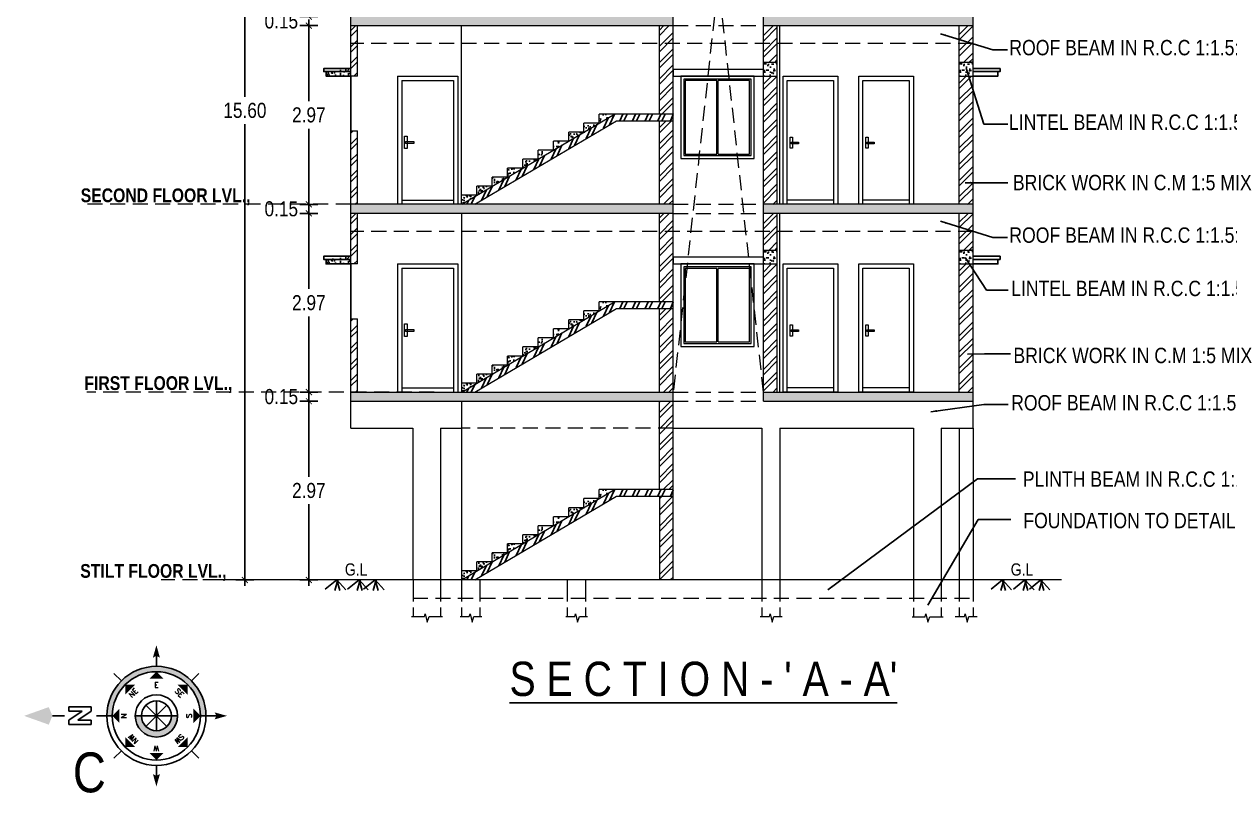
# Model space of a CAD drawing. Header units: metres. Extents: x 826 to 1433, y -826 to -586.
# Drawn here: x 1262.76 to 1282.79, y -789.39 to -776.62 of the extents above; entities that cross this region are included whole.
import ezdxf
from ezdxf.enums import TextEntityAlignment as Align

# ---------------------------------------------------------------- set-up
doc = ezdxf.new("R2010")
doc.units = ezdxf.units.M
doc.linetypes.add('ACAD_ISO02W100', pattern=[15, 12, -3])
doc.linetypes.add('HIDDEN', pattern=[0.375, 0.25, -0.125])
doc.layers.add('_0', color=7, linetype='Continuous', lineweight=5)
doc.layers.add('text', color=7, linetype='Continuous', lineweight=25)
doc.layers.add('car', color=5, linetype='Continuous')
doc.styles.add('ATT', font='swissck.ttf', dxfattribs={"height": 12})
doc.styles.add('cmda', font='swisscb.ttf', dxfattribs={"height": 8})
doc.styles.add('RomanS', font='romans.shx')
doc.styles.add('STYLE1', font='swissck.ttf', dxfattribs={"height": 0.3})
doc.styles.add('STYLE2', font='swissck.ttf', dxfattribs={"height": 10})
doc.styles.add('style5', font='swissck.ttf', dxfattribs={"height": 0.25})
doc.dimstyles.new('site plan', dxfattribs={"dimscale": 0, "dimtxt": 0.25, "dimasz": 0.1, "dimexe": 0.15, "dimexo": 0.5, "dimgap": 0.1, "dimtad": 0, "dimtih": 1, "dimtoh": 1, "dimzin": 0, "dimdsep": 46, "dimtxsty": 'style5', "dimblk": 'ARCHTICK', "dimcen": 0.09375, "dimdle": 0.1, "dimadec": 0, "dimazin": 0, "dimtfac": 1, "dimtofl": 0, "dimtmove": 2, "dimatfit": 3, "dimfxl": 0, "dimtolj": 1, "dimtzin": 0, "dimarcsym": 0})
doc.dimstyles.new('STY', dxfattribs={"dimscale": 0, "dimtxt": 0.3, "dimasz": 0.1, "dimexe": 0.15, "dimexo": 0.6, "dimgap": 0.1, "dimtad": 0, "dimzin": 0, "dimdsep": 46, "dimtxsty": 'STYLE1', "dimblk": 'ARCHTICK', "dimcen": 0.09375, "dimdle": 0.1, "dimadec": 0, "dimazin": 0, "dimtfac": 1, "dimtofl": 0, "dimtmove": 2, "dimatfit": 3, "dimfxl": 0, "dimtolj": 1, "dimtzin": 0, "dimarcsym": 0})
pattern_1 = [(45, (0, -6.24476), (-0.134703842, 0.134703842), []), (45, (0.0898, -6.24476), (-0.134703842, 0.134703842), [])]
pattern_2 = [(45, (0, -9.36476), (-0.134703842, 0.134703842), []), (45, (0.0898, -9.36476), (-0.134703842, 0.134703842), [])]

# ---------------------------------------------------------------- blocks, each defined once
blk = doc.blocks.new('_ArchTick')
at = {"color": 0, "lineweight": 0, "const_width": 0.15}
blk.add_lwpolyline([(-0.5, -0.5), (0.5, 0.5)], dxfattribs=at)
blk = doc.blocks.new('*D232')
at = {"layer": '_0', "color": 0, "lineweight": -2, "ltscale": 3}
for p, q in [((1267.489, -782.787), (1267.489, -784.143)), ((1267.489, -785.957), (1267.489, -784.6)), ((1267.639, -785.857), (1267.339, -785.857))]:
    blk.add_line(p, q, dxfattribs=at)
at = {"layer": '_0', "color": 0, "linetype": 'Continuous', "lineweight": -2, "ltscale": 3}
blk.add_line((1267.639, -782.887), (1267.339, -782.887), dxfattribs=at)
at = {"layer": 'DEFPOINTS', "color": 0, "ltscale": 3}
for p in [(1267.489, -782.887), (1268.82, -782.887), (1268.82, -785.857)]:
    blk.add_point(p, dxfattribs=at)
at = {"layer": '_0', "color": 0, "lineweight": -2, "ltscale": 3, "xscale": 0.1, "yscale": 0.1, "zscale": 0.1}
for p, rotation in [((1267.489, -782.887), 90), ((1267.489, -785.857), 270)]:
    blk.add_blockref('_ArchTick', p, dxfattribs=dict(at, rotation=rotation))
at = {"layer": '_0', "color": 0, "ltscale": 3, "insert": (1267.489, -784.372), "char_height": 0.25, "attachment_point": 5, "style": 'style5'}
blk.add_mtext('\\A1;2.97', dxfattribs=at)
blk = doc.blocks.new('*D233')
at = {"layer": '_0', "color": 0, "lineweight": -2, "ltscale": 3}
for p, q in [((1267.489, -782.737), (1267.489, -782.637)), ((1267.639, -782.887), (1267.339, -782.887)), ((1267.489, -782.887), (1267.489, -782.987))]:
    blk.add_line(p, q, dxfattribs=at)
at = {"layer": '_0', "color": 0, "linetype": 'Continuous', "lineweight": -2, "ltscale": 3}
blk.add_line((1267.639, -782.737), (1267.339, -782.737), dxfattribs=at)
at = {"layer": 'DEFPOINTS', "color": 0, "ltscale": 3}
for p in [(1267.489, -782.737), (1268.82, -782.737), (1268.82, -782.887)]:
    blk.add_point(p, dxfattribs=at)
at = {"layer": '_0', "color": 0, "lineweight": -2, "ltscale": 3, "xscale": 0.1, "yscale": 0.1, "zscale": 0.1}
for p, rotation in [((1267.489, -782.737), 270), ((1267.489, -782.887), 90)]:
    blk.add_blockref('_ArchTick', p, dxfattribs=dict(at, rotation=rotation))
at = {"layer": '_0', "color": 0, "ltscale": 3, "insert": (1267.031, -782.812), "char_height": 0.25, "attachment_point": 5, "style": 'style5'}
blk.add_mtext('\\A1;0.15', dxfattribs=at)
blk = doc.blocks.new('*D234')
at = {"layer": '_0', "color": 0, "linetype": 'Continuous', "lineweight": -2, "ltscale": 3}
blk.add_line((1267.639, -779.767), (1267.339, -779.767), dxfattribs=at)
at = {"layer": '_0', "color": 0, "lineweight": -2, "ltscale": 3}
for p, q in [((1267.489, -779.667), (1267.489, -781.023)), ((1267.489, -782.837), (1267.489, -781.48)), ((1267.639, -782.737), (1267.339, -782.737))]:
    blk.add_line(p, q, dxfattribs=at)
at = {"layer": 'DEFPOINTS', "color": 0, "ltscale": 3}
for p in [(1267.489, -779.767), (1268.82, -779.767), (1268.82, -782.737)]:
    blk.add_point(p, dxfattribs=at)
at = {"layer": '_0', "color": 0, "lineweight": -2, "ltscale": 3, "xscale": 0.1, "yscale": 0.1, "zscale": 0.1}
for p, rotation in [((1267.489, -779.767), 90), ((1267.489, -782.737), 270)]:
    blk.add_blockref('_ArchTick', p, dxfattribs=dict(at, rotation=rotation))
at = {"layer": '_0', "color": 0, "ltscale": 3, "insert": (1267.489, -781.252), "char_height": 0.25, "attachment_point": 5, "style": 'style5'}
blk.add_mtext('\\A1;2.97', dxfattribs=at)
blk = doc.blocks.new('*D235')
at = {"layer": '_0', "color": 0, "linetype": 'Continuous', "lineweight": -2, "ltscale": 3}
blk.add_line((1267.639, -779.617), (1267.339, -779.617), dxfattribs=at)
at = {"layer": '_0', "color": 0, "lineweight": -2, "ltscale": 3}
for p, q in [((1267.489, -779.617), (1267.489, -779.517)), ((1267.639, -779.767), (1267.339, -779.767)), ((1267.489, -779.767), (1267.489, -779.867))]:
    blk.add_line(p, q, dxfattribs=at)
at = {"layer": 'DEFPOINTS', "color": 0, "ltscale": 3}
for p in [(1267.489, -779.617), (1268.82, -779.617), (1268.82, -779.767)]:
    blk.add_point(p, dxfattribs=at)
at = {"layer": '_0', "color": 0, "lineweight": -2, "ltscale": 3, "xscale": 0.1, "yscale": 0.1, "zscale": 0.1}
for p, rotation in [((1267.489, -779.617), 270), ((1267.489, -779.767), 90)]:
    blk.add_blockref('_ArchTick', p, dxfattribs=dict(at, rotation=rotation))
at = {"layer": '_0', "color": 0, "ltscale": 3, "insert": (1267.031, -779.692), "char_height": 0.25, "attachment_point": 5, "style": 'style5'}
blk.add_mtext('\\A1;0.15', dxfattribs=at)
blk = doc.blocks.new('*D236')
at = {"layer": '_0', "color": 0, "linetype": 'Continuous', "lineweight": -2, "ltscale": 3}
blk.add_line((1267.639, -776.647), (1267.339, -776.647), dxfattribs=at)
at = {"layer": '_0', "color": 0, "lineweight": -2, "ltscale": 3}
for p, q in [((1267.489, -776.547), (1267.489, -777.903)), ((1267.489, -779.717), (1267.489, -778.36)), ((1267.639, -779.617), (1267.339, -779.617))]:
    blk.add_line(p, q, dxfattribs=at)
at = {"layer": 'DEFPOINTS', "color": 0, "ltscale": 3}
for p in [(1267.489, -776.647), (1268.82, -776.647), (1268.82, -779.617)]:
    blk.add_point(p, dxfattribs=at)
at = {"layer": '_0', "color": 0, "lineweight": -2, "ltscale": 3, "xscale": 0.1, "yscale": 0.1, "zscale": 0.1}
for p, rotation in [((1267.489, -776.647), 90), ((1267.489, -779.617), 270)]:
    blk.add_blockref('_ArchTick', p, dxfattribs=dict(at, rotation=rotation))
at = {"layer": '_0', "color": 0, "ltscale": 3, "insert": (1267.489, -778.132), "char_height": 0.25, "attachment_point": 5, "style": 'style5'}
blk.add_mtext('\\A1;2.97', dxfattribs=at)
blk = doc.blocks.new('*D237')
at = {"layer": '_0', "color": 0, "lineweight": -2, "ltscale": 3}
for p, q in [((1267.489, -776.497), (1267.489, -776.397)), ((1267.639, -776.647), (1267.339, -776.647)), ((1267.489, -776.647), (1267.489, -776.747))]:
    blk.add_line(p, q, dxfattribs=at)
at = {"layer": '_0', "color": 0, "linetype": 'Continuous', "lineweight": -2, "ltscale": 3}
blk.add_line((1267.639, -776.497), (1267.339, -776.497), dxfattribs=at)
at = {"layer": 'DEFPOINTS', "color": 0, "ltscale": 3}
for p in [(1267.489, -776.497), (1268.82, -776.497), (1268.82, -776.647)]:
    blk.add_point(p, dxfattribs=at)
at = {"layer": '_0', "color": 0, "lineweight": -2, "ltscale": 3, "xscale": 0.1, "yscale": 0.1, "zscale": 0.1}
for p, rotation in [((1267.489, -776.497), 270), ((1267.489, -776.647), 90)]:
    blk.add_blockref('_ArchTick', p, dxfattribs=dict(at, rotation=rotation))
at = {"layer": '_0', "color": 0, "ltscale": 3, "insert": (1267.031, -776.572), "char_height": 0.25, "attachment_point": 5, "style": 'style5'}
blk.add_mtext('\\A1;0.15', dxfattribs=at)
blk = doc.blocks.new('*D244')
at = {"layer": '_0', "color": 0, "lineweight": -2, "ltscale": 3}
for p, q in [((1266.426, -770.157), (1266.426, -777.828)), ((1266.426, -785.957), (1266.426, -778.285)), ((1266.576, -785.857), (1266.276, -785.857))]:
    blk.add_line(p, q, dxfattribs=at)
at = {"layer": '_0', "color": 0, "linetype": 'Continuous', "lineweight": -2, "ltscale": 3}
blk.add_line((1266.576, -770.257), (1266.276, -770.257), dxfattribs=at)
at = {"layer": 'DEFPOINTS', "color": 0, "ltscale": 3}
for p in [(1266.426, -770.257), (1268.82, -770.257), (1268.82, -785.857)]:
    blk.add_point(p, dxfattribs=at)
at = {"layer": '_0', "color": 0, "lineweight": -2, "ltscale": 3, "xscale": 0.1, "yscale": 0.1, "zscale": 0.1}
for p, rotation in [((1266.426, -770.257), 90), ((1266.426, -785.857), 270)]:
    blk.add_blockref('_ArchTick', p, dxfattribs=dict(at, rotation=rotation))
at = {"layer": '_0', "color": 0, "ltscale": 3, "insert": (1266.426, -778.057), "char_height": 0.25, "attachment_point": 5, "style": 'style5'}
blk.add_mtext('\\A1;15.60', dxfattribs=at)
blk = doc.blocks.new('Anno_North_J_Metric')
at = {"linetype": 'ByBlock', "lineweight": -2}
h = blk.add_hatch(color=0, dxfattribs=at)
h.paths.add_polyline_path([(-4.17, 0), (-4.68, 0, 1), (4.68, 0), (4.17, 0, -1)])
h.paths.add_polyline_path([(1.41, 0), (2, 0, 1), (-2, 0), (-1.41, 0, -1)])
at = {"color": 0, "linetype": 'ByBlock', "lineweight": -2}
for p, q in [((0, 4.68), (0, 5.67)), ((-3.31, 3.31), (-4.01, 4.01)), ((3.31, 3.31), (4.01, 4.01)), ((0, 1.41), (0, -1.41)), ((0, -1.41), (0, 1.41)), ((-4.68, 0), (-5.67, 0)), ((-4.68, 0), (-4.17, 0)), ((-1.41, 0), (-2, 0)), ((-1.41, 0), (1.41, 0)), ((1.41, 0), (-1.41, 0)), ((-1, 1), (1, -1)), ((-1, -1), (1, 1)), ((1, -1), (-1, 1)), ((1, 1), (-1, -1)), ((1.41, 0), (2, 0)), ((4.68, 0), (4.17, 0)), ((4.68, 0), (5.67, 0)), ((6.17, 0.4), (6.17, 0.82)), ((6.17, 0.82), (8.27, 0.82)), ((7.43, 0.4), (6.17, 0.4)), ((6.17, -0.44), (7.43, 0.4)), ((8.27, 0.4), (7.01, -0.44)), ((8.27, 0.82), (8.27, 0.4)), ((8.67, 0), (9.83, 0)), ((6.17, -0.86), (6.17, -0.44)), ((8.27, -0.86), (6.17, -0.86)), ((7.01, -0.44), (8.27, -0.44)), ((8.27, -0.44), (8.27, -0.86)), ((-3.31, -3.31), (-4.01, -4.01)), ((3.31, -3.31), (4.01, -4.01)), ((0, -4.68), (0, -5.67))]:
    blk.add_line(p, q, dxfattribs=at)
for radius in [4.68, 4.17, 2, 1.41]:
    blk.add_circle((0, 0), radius, dxfattribs=at)
for points in [[(-0.33, 5.5), (0, 5.67), (0, 6.67)], [(0, 6.67), (0.33, 5.5), (0, 5.67)], [(0, 4.17), (0.67, 3.5), (-0.67, 3.5)], [(-2.95, 2.95), (-2, 2.95), (-2.95, 2)], [(2.95, 2.95), (2.95, 2), (2, 2.95)], [(-6.67, 0), (-5.5, 0.33), (-5.67, 0)], [(-5.5, -0.33), (-5.67, 0), (-6.67, 0)], [(-4.17, 0), (-3.5, 0.67), (-3.5, -0.67)], [(4.17, 0), (3.5, -0.67), (3.5, 0.67)], [(12.5, 0), (10.17, 0.83), (9.83, 0)], [(9.83, 0), (10.17, -0.83), (12.5, 0)], [(-2.95, -2.95), (-2.95, -2), (-2, -2.95)], [(2.95, -2.95), (2, -2.95), (2.95, -2)], [(0, -4.17), (-0.67, -3.5), (0.67, -3.5)], [(0, -6.67), (-0.33, -5.5), (0, -5.67)], [(0.33, -5.5), (0, -5.67), (0, -6.67)]]:
    blk.add_solid(points, dxfattribs=at)
at = {"color": 0, "linetype": 'ByBlock', "lineweight": -2, "style": 'RomanS'}
for s, rotation, p in [('SW', 45, (-2, 2)), ('NW', 315, (2, 2)), ('S', 270, (-3.33, 0)), ('N', 270, (2.83, 0)), ('SE', 135, (-2, -2)), ('NE', 225, (2, -2)), ('E', 180, (0, -2.67))]:
    blk.add_text(s, height=0.5, rotation=rotation, dxfattribs=at).set_placement(p, align=Align.CENTER)
blk.add_text('W', height=0.5, dxfattribs=at).set_placement((0, 2.83), align=Align.CENTER)

msp = doc.modelspace()

# ---------------------------------------------------------------- hatches: boundary and pattern name
h = msp.add_hatch()
h.set_pattern_fill('AR-CONC', scale=0.001)
h.set_pattern_definition([(50, (5e-13, 3.12), (0.182184669, -0.015939086), [0.01905, -0.20955]), (355, (5e-13, 3.12), (-0.035243421, 0.191056845), [0.01524, -0.167640584]), (100.451445, (0.01518, 3.11867), (0.146941247, 0.175117752), [0.016190009, -0.178090245]), (46.1842, (5e-13, 3.1708), (0.27107904, -0.042042328), [0.028575, -0.314325]), (96.635558, (0.0226, 3.1673), (0.237404134, 0.247426125), [0.024285023, -0.26713561]), (351.184151, (5e-13, 3.1708), (0.237404134, 0.247426125), [0.022859967, -0.25145973]), (21, (0.0254, 3.1581), (0.151614391, -0.102265198), [0.01905, -0.20955]), (326, (0.0254, 3.1581), (0.061802028, 0.184187966), [0.01524, -0.16764]), (71.451445, (0.03803, 3.14958), (0.21341642, 0.081922769), [0.016190009, -0.178089938]), (37.5, (5e-13, 3.12), (0.0030886033, 0.084555039), [0, -0.165608, 0, -0.17018, 0, -0.168275]), (7.5, (5e-13, 3.12), (0.0668196625, 0.100180575), [0, -0.097028, 0, -0.161798, 0, -0.064135]), (327.5, (-0.05664, 3.12), (0.1355905952, -0.005728744), [0, -0.0635, 0, -0.19812, 0, -0.26289]), (317.5, (-0.08204, 3.12), (0.148129181, 0.025426491), [0, -0.08255, 0, -0.131572, 0, -0.18669])])
h.paths.add_polyline_path([(1273.54393, -776.49656), (1268.18692, -776.49656), (1268.18692, -776.64656), (1273.54393, -776.64656)])
h.paths.add_polyline_path([(1278.52692, -776.49656), (1275.04393, -776.49656), (1275.04393, -776.64656), (1278.52692, -776.64656)])
h = msp.add_hatch()
h.set_pattern_fill('ANSI32', scale=0.02)
h.set_pattern_definition([(45, (5e-13, 3.12), (-0.134703842, 0.134703842), []), (45, (0.0898, 3.12), (-0.134703842, 0.134703842), [])])
h.paths.add_polyline_path([(1268.29692, -778.39656), (1268.18692, -778.39656), (1268.18692, -779.61656), (1268.29692, -779.61656)])
h.paths.add_polyline_path([(1268.29692, -776.94656), (1268.18692, -776.94656), (1268.18692, -777.48656), (1268.29692, -777.48656)])
h.paths.add_polyline_path([(1268.29692, -776.64656), (1268.18692, -776.64656), (1268.18692, -776.94656), (1268.29692, -776.94656)])
h = msp.add_hatch()
h.set_pattern_fill('ANSI32', scale=0.02)
h.set_pattern_definition([(45, (0, 3.12), (-0.134703842, 0.134703842), []), (45, (0.0898, 3.12), (-0.134703842, 0.134703842), [])])
h.paths.add_polyline_path([(1273.54393, -778.22656), (1273.31393, -778.22656), (1273.31393, -779.61656), (1273.54393, -779.61656)])
h.paths.add_polyline_path([(1273.54393, -776.94656), (1273.31393, -776.94656), (1273.31393, -778.11656), (1273.54393, -778.11656)])
h.paths.add_polyline_path([(1273.54393, -776.64656), (1273.31393, -776.64656), (1273.31393, -776.94656), (1273.54393, -776.94656)])
h = msp.add_hatch()
h.set_pattern_fill('ANSI32', scale=0.02)
h.set_pattern_definition(pattern_1)
h.paths.add_polyline_path([(1275.27393, -776.64656), (1275.04393, -776.64656), (1275.04393, -776.94656), (1275.27393, -776.94656)])
h.paths.add_polyline_path([(1275.27393, -776.94656), (1275.04393, -776.94656), (1275.04393, -777.26134), (1275.27393, -777.26134)])
h.paths.add_polyline_path([(1275.27393, -777.49134), (1275.04393, -777.49134), (1275.04393, -779.62134), (1275.27393, -779.62134)])
h = msp.add_hatch()
h.set_pattern_fill('ANSI32', scale=0.02)
h.set_pattern_definition(pattern_1)
h.paths.add_polyline_path([(1278.52692, -776.64656), (1278.29692, -776.64656), (1278.29692, -776.94656), (1278.52692, -776.94656)])
h.paths.add_polyline_path([(1278.52692, -776.94656), (1278.29692, -776.94656), (1278.29692, -777.26134), (1278.52692, -777.26134)])
h.paths.add_polyline_path([(1278.52692, -777.49134), (1278.29692, -777.49134), (1278.29692, -779.62134), (1278.52692, -779.62134)])
h = msp.add_hatch()
h.set_pattern_fill('AR-CONC', scale=0.001)
h.paths.add_polyline_path([(1268.18692, -777.41036), (1267.77407, -777.41036), (1267.77407, -777.48656), (1268.18692, -777.48656)])
h.paths.add_polyline_path([(1268.18692, -777.36001), (1267.73695, -777.36001), (1267.73695, -777.41036), (1268.18692, -777.41036)])
h = msp.add_hatch()
h.set_pattern_fill('AR-CONC', scale=0.001)
h.set_pattern_definition([(50, (0, 3.12), (0.182184669, -0.015939086), [0.01905, -0.20955]), (355, (0, 3.12), (-0.035243421, 0.191056845), [0.01524, -0.167640584]), (100.451445, (0.01518, 3.11867), (0.146941247, 0.175117752), [0.016190009, -0.178090245]), (46.1842, (0, 3.1708), (0.27107904, -0.042042328), [0.028575, -0.314325]), (96.635558, (0.0226, 3.1673), (0.237404134, 0.247426125), [0.024285023, -0.26713561]), (351.184151, (0, 3.1708), (0.237404134, 0.247426125), [0.022859967, -0.25145973]), (21, (0.0254, 3.1581), (0.151614391, -0.102265198), [0.01905, -0.20955]), (326, (0.0254, 3.1581), (0.061802028, 0.184187966), [0.01524, -0.16764]), (71.451445, (0.03803, 3.14958), (0.21341642, 0.081922769), [0.016190009, -0.178089938]), (37.5, (0, 3.12), (0.0030886033, 0.084555039), [0, -0.165608, 0, -0.17018, 0, -0.168275]), (7.5, (0, 3.12), (0.0668196625, 0.100180575), [0, -0.097028, 0, -0.161798, 0, -0.064135]), (327.5, (-0.05664, 3.12), (0.1355905952, -0.005728744), [0, -0.0635, 0, -0.19812, 0, -0.26289]), (317.5, (-0.08204, 3.12), (0.148129181, 0.025426491), [0, -0.08255, 0, -0.131572, 0, -0.18669])])
h.paths.add_polyline_path([(1275.27393, -777.25656), (1275.04393, -777.25656), (1275.04393, -777.48656), (1275.27393, -777.48656)])
h = msp.add_hatch()
h.set_pattern_fill('AR-CONC', scale=0.001)
h.set_pattern_definition([(50, (3.25299, 3.12), (0.182184669, -0.015939086), [0.01905, -0.20955]), (355, (3.25299, 3.12), (-0.035243421, 0.191056845), [0.01524, -0.167640584]), (100.451445, (3.26817, 3.11867), (0.146941247, 0.175117752), [0.016190009, -0.178090245]), (46.1842, (3.25299, 3.1708), (0.27107904, -0.042042328), [0.028575, -0.314325]), (96.635558, (3.27558, 3.1673), (0.237404134, 0.247426125), [0.024285023, -0.26713561]), (351.184151, (3.253, 3.1708), (0.237404134, 0.247426125), [0.022859967, -0.25145973]), (21, (3.27839, 3.1581), (0.151614391, -0.102265198), [0.01905, -0.20955]), (326, (3.27839, 3.1581), (0.061802028, 0.184187966), [0.01524, -0.16764]), (71.451445, (3.29102, 3.14958), (0.21341642, 0.081922769), [0.016190009, -0.178089938]), (37.5, (3.25299, 3.12), (0.0030886033, 0.084555039), [0, -0.165608, 0, -0.17018, 0, -0.168275]), (7.5, (3.25299, 3.12), (0.0668196625, 0.100180575), [0, -0.097028, 0, -0.161798, 0, -0.064135]), (327.5, (3.196346, 3.12), (0.1355905952, -0.005728744), [0, -0.0635, 0, -0.19812, 0, -0.26289]), (317.5, (3.17095, 3.12), (0.148129181, 0.025426491), [0, -0.08255, 0, -0.131572, 0, -0.18669])])
h.paths.add_polyline_path([(1278.52692, -777.25656), (1278.29692, -777.25656), (1278.29692, -777.48656), (1278.52692, -777.48656)])
h = msp.add_hatch()
h.set_pattern_fill('ANSI32', scale=0.02, angle=20)
h.set_pattern_definition([(65, (0, 6.24007), (-0.172651633, 0.08050878), []), (65, (0.08439, 6.27078), (-0.172651633, 0.08050878), [])])
h.paths.add_polyline_path([(1272.59928, -778.22656), (1273.54393, -778.22656), (1273.54393, -778.11656), (1272.56922, -778.11656), (1270.02922, -779.61656), (1270.24554, -779.61656)])
h = msp.add_hatch()
h.set_pattern_fill('AR-CONC', scale=0.001)
h.set_pattern_definition([(50, (0, 6.24007), (0.182184669, -0.015939086), [0.01905, -0.20955]), (355, (0, 6.24007), (-0.035243421, 0.191056845), [0.01524, -0.167640584]), (100.451445, (0.01518, 6.23874), (0.146941247, 0.175117752), [0.016190009, -0.178090245]), (46.1842, (0, 6.29087), (0.27107904, -0.042042328), [0.028575, -0.314325]), (96.635558, (0.0226, 6.28736), (0.237404134, 0.247426125), [0.024285023, -0.26713561]), (351.184151, (0, 6.29087), (0.237404134, 0.247426125), [0.022859967, -0.25145973]), (21, (0.0254, 6.27817), (0.151614391, -0.102265198), [0.01905, -0.20955]), (326, (0.0254, 6.27817), (0.061802028, 0.184187966), [0.01524, -0.16764]), (71.451445, (0.03803, 6.26965), (0.21341642, 0.081922769), [0.016190009, -0.178089938]), (37.5, (0, 6.24007), (0.0030886033, 0.084555039), [0, -0.165608, 0, -0.17018, 0, -0.168275]), (7.5, (0, 6.24007), (0.0668196625, 0.100180575), [0, -0.097028, 0, -0.161798, 0, -0.064135]), (327.5, (-0.05664, 6.24007), (0.1355905952, -0.005728744), [0, -0.0635, 0, -0.19812, 0, -0.26289]), (317.5, (-0.08204, 6.24007), (0.148129181, 0.025426491), [0, -0.08255, 0, -0.131572, 0, -0.18669])])
h.paths.add_polyline_path([(1270.28322, -779.46656), (1270.02922, -779.46656), (1270.02922, -779.61656)])
h.paths.add_polyline_path([(1270.53722, -779.31656), (1270.28322, -779.31656), (1270.28322, -779.46656)])
h.paths.add_polyline_path([(1270.79122, -779.16656), (1270.53722, -779.16656), (1270.53722, -779.31656)])
h.paths.add_polyline_path([(1271.04522, -779.01656), (1270.79122, -779.01656), (1270.79122, -779.16656)])
h.paths.add_polyline_path([(1271.29922, -778.86656), (1271.04522, -778.86656), (1271.04522, -779.01656)])
h.paths.add_polyline_path([(1271.55322, -778.71656), (1271.29922, -778.71656), (1271.29922, -778.86656)])
h.paths.add_polyline_path([(1271.80722, -778.56656), (1271.55322, -778.56656), (1271.55322, -778.71656)])
h.paths.add_polyline_path([(1272.06122, -778.41656), (1271.80722, -778.41656), (1271.80722, -778.56656)])
h.paths.add_polyline_path([(1272.31522, -778.26656), (1272.06122, -778.26656), (1272.06122, -778.41656)])
h.paths.add_polyline_path([(1272.56922, -778.11656), (1272.31522, -778.11656), (1272.31522, -778.26656)])
h = msp.add_hatch()
h.set_pattern_fill('AR-CONC', scale=0.001)
h.paths.add_polyline_path([(1273.54393, -779.61656), (1268.18692, -779.61656), (1268.18692, -779.76656), (1273.54393, -779.76656)])
h.paths.add_polyline_path([(1278.52692, -779.61656), (1275.04393, -779.61656), (1275.04393, -779.76656), (1278.52692, -779.76656)])
h = msp.add_hatch()
h.set_pattern_fill('ANSI32', scale=0.02)
h.paths.add_polyline_path([(1268.29692, -781.51656), (1268.18692, -781.51656), (1268.18692, -782.73656), (1268.29692, -782.73656)])
h.paths.add_polyline_path([(1268.29692, -780.06656), (1268.18692, -780.06656), (1268.18692, -780.60656), (1268.29692, -780.60656)])
h.paths.add_polyline_path([(1268.29692, -779.76656), (1268.18692, -779.76656), (1268.18692, -780.06656), (1268.29692, -780.06656)])
h = msp.add_hatch()
h.set_pattern_fill('ANSI32', scale=0.02)
h.paths.add_polyline_path([(1273.54393, -781.34656), (1273.31393, -781.34656), (1273.31393, -782.73656), (1273.54393, -782.73656)])
h.paths.add_polyline_path([(1273.54393, -780.06656), (1273.31393, -780.06656), (1273.31393, -781.23656), (1273.54393, -781.23656)])
h.paths.add_polyline_path([(1273.54393, -779.76656), (1273.31393, -779.76656), (1273.31393, -780.06656), (1273.54393, -780.06656)])
h = msp.add_hatch()
h.set_pattern_fill('ANSI32', scale=0.02)
h.set_pattern_definition(pattern_2)
h.paths.add_polyline_path([(1275.27393, -779.76656), (1275.04393, -779.76656), (1275.04393, -780.06656), (1275.27393, -780.06656)])
h.paths.add_polyline_path([(1275.27393, -780.06656), (1275.04393, -780.06656), (1275.04393, -780.38134), (1275.27393, -780.38134)])
h.paths.add_polyline_path([(1275.27393, -780.61134), (1275.04393, -780.61134), (1275.04393, -782.74134), (1275.27393, -782.74134)])
h = msp.add_hatch()
h.set_pattern_fill('ANSI32', scale=0.02)
h.set_pattern_definition(pattern_2)
h.paths.add_polyline_path([(1278.52692, -779.76656), (1278.29692, -779.76656), (1278.29692, -780.06656), (1278.52692, -780.06656)])
h.paths.add_polyline_path([(1278.52692, -780.06656), (1278.29692, -780.06656), (1278.29692, -780.38134), (1278.52692, -780.38134)])
h.paths.add_polyline_path([(1278.52692, -780.61134), (1278.29692, -780.61134), (1278.29692, -782.74134), (1278.52692, -782.74134)])
h = msp.add_hatch()
h.set_pattern_fill('AR-CONC', scale=0.001)
h.paths.add_polyline_path([(1275.27393, -780.37656), (1275.04393, -780.37656), (1275.04393, -780.60656), (1275.27393, -780.60656)])
h = msp.add_hatch()
h.set_pattern_fill('AR-CONC', scale=0.001)
h.set_pattern_definition([(50, (3.25299, 0), (0.182184669, -0.015939086), [0.01905, -0.20955]), (355, (3.25299, 0), (-0.035243421, 0.191056845), [0.01524, -0.167640584]), (100.451445, (3.26817, -0.00133), (0.146941247, 0.175117752), [0.016190009, -0.178090245]), (46.1842, (3.25299, 0.0508), (0.27107904, -0.042042328), [0.028575, -0.314325]), (96.635558, (3.27558, 0.0473), (0.237404134, 0.247426125), [0.024285023, -0.26713561]), (351.184151, (3.253, 0.0508), (0.237404134, 0.247426125), [0.022859967, -0.25145973]), (21, (3.27839, 0.0381), (0.151614391, -0.102265198), [0.01905, -0.20955]), (326, (3.27839, 0.0381), (0.061802028, 0.184187966), [0.01524, -0.16764]), (71.451445, (3.29102, 0.02958), (0.21341642, 0.081922769), [0.016190009, -0.178089938]), (37.5, (3.25299, 0), (0.0030886033, 0.084555039), [0, -0.165608, 0, -0.17018, 0, -0.168275]), (7.5, (3.25299, 0), (0.0668196625, 0.100180575), [0, -0.097028, 0, -0.161798, 0, -0.064135]), (327.5, (3.196346, 0), (0.1355905952, -0.005728744), [0, -0.0635, 0, -0.19812, 0, -0.26289]), (317.5, (3.17095, 0), (0.148129181, 0.025426491), [0, -0.08255, 0, -0.131572, 0, -0.18669])])
h.paths.add_polyline_path([(1278.52692, -780.37656), (1278.29692, -780.37656), (1278.29692, -780.60656), (1278.52692, -780.60656)])
h = msp.add_hatch()
h.set_pattern_fill('AR-CONC', scale=0.001)
h.set_pattern_definition([(50, (-2e-13, -3.12), (0.182184669, -0.015939086), [0.01905, -0.20955]), (355, (-2e-13, -3.12), (-0.035243421, 0.191056845), [0.01524, -0.167640584]), (100.451445, (0.01518, -3.12133), (0.146941247, 0.175117752), [0.016190009, -0.178090245]), (46.1842, (-2e-13, -3.0692), (0.27107904, -0.042042328), [0.028575, -0.314325]), (96.635558, (0.0226, -3.0727), (0.237404134, 0.247426125), [0.024285023, -0.26713561]), (351.184151, (-2e-13, -3.0692), (0.237404134, 0.247426125), [0.022859967, -0.25145973]), (21, (0.0254, -3.0819), (0.151614391, -0.102265198), [0.01905, -0.20955]), (326, (0.0254, -3.0819), (0.061802028, 0.184187966), [0.01524, -0.16764]), (71.451445, (0.03803, -3.09042), (0.21341642, 0.081922769), [0.016190009, -0.178089938]), (37.5, (-2e-13, -3.12), (0.0030886033, 0.084555039), [0, -0.165608, 0, -0.17018, 0, -0.168275]), (7.5, (-2e-13, -3.12), (0.0668196625, 0.100180575), [0, -0.097028, 0, -0.161798, 0, -0.064135]), (327.5, (-0.05664, -3.12), (0.1355905952, -0.005728744), [0, -0.0635, 0, -0.19812, 0, -0.26289]), (317.5, (-0.08204, -3.12), (0.148129181, 0.025426491), [0, -0.08255, 0, -0.131572, 0, -0.18669])])
h.paths.add_polyline_path([(1268.18692, -780.53036), (1267.77407, -780.53036), (1267.77407, -780.60656), (1268.18692, -780.60656)])
h.paths.add_polyline_path([(1268.18692, -780.48001), (1267.73695, -780.48001), (1267.73695, -780.53036), (1268.18692, -780.53036)])
h = msp.add_hatch()
h.set_pattern_fill('ANSI32', scale=0.02, angle=20)
h.set_pattern_definition([(65, (0, 3.12007), (-0.172651633, 0.08050878), []), (65, (0.08439, 3.15078), (-0.172651633, 0.08050878), [])])
h.paths.add_polyline_path([(1272.59928, -781.34656), (1273.54393, -781.34656), (1273.54393, -781.23656), (1272.56922, -781.23656), (1270.02922, -782.73656), (1270.24554, -782.73656)])
h = msp.add_hatch()
h.set_pattern_fill('AR-CONC', scale=0.001)
h.set_pattern_definition([(50, (0, 3.12007), (0.182184669, -0.015939086), [0.01905, -0.20955]), (355, (0, 3.12007), (-0.035243421, 0.191056845), [0.01524, -0.167640584]), (100.451445, (0.01518, 3.11874), (0.146941247, 0.175117752), [0.016190009, -0.178090245]), (46.1842, (0, 3.17087), (0.27107904, -0.042042328), [0.028575, -0.314325]), (96.635558, (0.0226, 3.16736), (0.237404134, 0.247426125), [0.024285023, -0.26713561]), (351.184151, (0, 3.17087), (0.237404134, 0.247426125), [0.022859967, -0.25145973]), (21, (0.0254, 3.15817), (0.151614391, -0.102265198), [0.01905, -0.20955]), (326, (0.0254, 3.15817), (0.061802028, 0.184187966), [0.01524, -0.16764]), (71.451445, (0.03803, 3.14965), (0.21341642, 0.081922769), [0.016190009, -0.178089938]), (37.5, (0, 3.12007), (0.0030886033, 0.084555039), [0, -0.165608, 0, -0.17018, 0, -0.168275]), (7.5, (0, 3.12007), (0.0668196625, 0.100180575), [0, -0.097028, 0, -0.161798, 0, -0.064135]), (327.5, (-0.05664, 3.12007), (0.1355905952, -0.005728744), [0, -0.0635, 0, -0.19812, 0, -0.26289]), (317.5, (-0.08204, 3.12007), (0.148129181, 0.025426491), [0, -0.08255, 0, -0.131572, 0, -0.18669])])
h.paths.add_polyline_path([(1270.28322, -782.58656), (1270.02922, -782.58656), (1270.02922, -782.73656)])
h.paths.add_polyline_path([(1270.53722, -782.43656), (1270.28322, -782.43656), (1270.28322, -782.58656)])
h.paths.add_polyline_path([(1270.79122, -782.28656), (1270.53722, -782.28656), (1270.53722, -782.43656)])
h.paths.add_polyline_path([(1271.04522, -782.13656), (1270.79122, -782.13656), (1270.79122, -782.28656)])
h.paths.add_polyline_path([(1271.29922, -781.98656), (1271.04522, -781.98656), (1271.04522, -782.13656)])
h.paths.add_polyline_path([(1271.55322, -781.83656), (1271.29922, -781.83656), (1271.29922, -781.98656)])
h.paths.add_polyline_path([(1271.80722, -781.68656), (1271.55322, -781.68656), (1271.55322, -781.83656)])
h.paths.add_polyline_path([(1272.06122, -781.53656), (1271.80722, -781.53656), (1271.80722, -781.68656)])
h.paths.add_polyline_path([(1272.31522, -781.38656), (1272.06122, -781.38656), (1272.06122, -781.53656)])
h.paths.add_polyline_path([(1272.56922, -781.23656), (1272.31522, -781.23656), (1272.31522, -781.38656)])
h = msp.add_hatch()
h.set_pattern_fill('AR-CONC', scale=0.001)
h.paths.add_polyline_path([(1273.54393, -782.73656), (1268.18692, -782.73656), (1268.18692, -782.88656), (1273.54393, -782.88656)])
h.paths.add_polyline_path([(1278.52692, -782.73656), (1275.04393, -782.73656), (1275.04393, -782.88656), (1278.52692, -782.88656)])
h = msp.add_hatch()
h.set_pattern_fill('ANSI32', scale=0.02)
h.paths.add_polyline_path([(1273.54393, -782.88656), (1273.31393, -782.88656), (1273.31393, -784.35663), (1273.54393, -784.35663)])
h.paths.add_polyline_path([(1273.54393, -784.46663), (1273.31393, -784.46663), (1273.31393, -785.85663), (1273.54393, -785.85663)])
h = msp.add_hatch()
h.set_pattern_fill('AR-CONC', scale=0.001)
h.paths.add_polyline_path([(1270.28322, -785.70663), (1270.02922, -785.70663), (1270.02922, -785.85663)])
h.paths.add_polyline_path([(1270.53722, -785.55663), (1270.28322, -785.55663), (1270.28322, -785.70663)])
h.paths.add_polyline_path([(1270.79122, -785.40663), (1270.53722, -785.40663), (1270.53722, -785.55663)])
h.paths.add_polyline_path([(1271.04522, -785.25663), (1270.79122, -785.25663), (1270.79122, -785.40663)])
h.paths.add_polyline_path([(1271.29922, -785.10663), (1271.04522, -785.10663), (1271.04522, -785.25663)])
h.paths.add_polyline_path([(1271.55322, -784.95663), (1271.29922, -784.95663), (1271.29922, -785.10663)])
h.paths.add_polyline_path([(1271.80722, -784.80663), (1271.55322, -784.80663), (1271.55322, -784.95663)])
h.paths.add_polyline_path([(1272.06122, -784.65663), (1271.80722, -784.65663), (1271.80722, -784.80663)])
h.paths.add_polyline_path([(1272.31522, -784.50663), (1272.06122, -784.50663), (1272.06122, -784.65663)])
h.paths.add_polyline_path([(1272.56922, -784.35663), (1272.31522, -784.35663), (1272.31522, -784.50663)])
h = msp.add_hatch()
h.set_pattern_fill('ANSI32', scale=0.02, angle=20)
h.paths.add_polyline_path([(1272.59928, -784.46663), (1273.54393, -784.46663), (1273.54393, -784.35663), (1272.56922, -784.35663), (1270.02922, -785.85663), (1270.24554, -785.85663)])

# ---------------------------------------------------------------- linework, layer by layer
at = {"color": 7, "linetype": 'HIDDEN', "lineweight": 20}
for p, q in [((1278.52692, -776.94656), (1268.18692, -776.94656)), ((1268.18692, -779.61658), (1263.7976, -779.61658)), ((1278.52692, -780.06656), (1268.18692, -780.06656)), ((1269.57294, -782.73656), (1263.7976, -782.73656)), ((1268.63884, -785.85666), (1265.03714, -785.85666)), ((1269.21693, -786.16144), (1278.47531, -786.16152))]:
    msp.add_line(p, q, dxfattribs=at)
at = {"ltscale": 3}
msp.add_line((1268.18692, -778.39656), (1268.18692, -777.48656), dxfattribs=at)
at = {"color": 7, "ltscale": 3}
msp.add_line((1268.18692, -781.51656), (1268.18692, -780.60656), dxfattribs=at)
at = {"color": 7, "linetype": 'HIDDEN', "lineweight": 20}
for points in [[(1275.04393, -769.03181), (1273.54393, -782.73656)], [(1275.04393, -782.73656), (1273.54393, -769.03181)], [(1273.54393, -776.64656), (1275.04393, -776.64656)], [(1273.54393, -779.61656), (1275.04393, -779.61656)], [(1273.54393, -779.76656), (1275.04393, -779.76656)], [(1273.54393, -782.73656), (1275.04393, -782.73656)], [(1273.54393, -782.88656), (1275.04393, -782.88656)], [(1273.54393, -783.33656), (1270.02922, -783.33656)]]:
    msp.add_lwpolyline(points, dxfattribs=at)
at = {"color": 7}
for points in [[(1268.18692, -777.36001), (1267.73695, -777.36001), (1267.73695, -777.41036), (1268.18692, -777.41036)], [(1267.77407, -777.41036), (1267.77407, -777.48656), (1268.18692, -777.48656)], [(1278.52692, -777.36001), (1278.97689, -777.36001), (1278.97689, -777.41036), (1278.52692, -777.41036)], [(1278.93978, -777.41036), (1278.93978, -777.48656), (1278.52692, -777.48656)], [(1268.18692, -780.48001), (1267.73695, -780.48001), (1267.73695, -780.53036), (1268.18692, -780.53036)], [(1267.77407, -780.53036), (1267.77407, -780.60656), (1268.18692, -780.60656)], [(1278.52692, -780.48001), (1278.97689, -780.48001), (1278.97689, -780.53036), (1278.52692, -780.53036)], [(1278.93978, -780.53036), (1278.93978, -780.60656), (1278.52692, -780.60656)], [(1267.95268, -785.85664), (1267.76173, -786.01046)], [(1267.97279, -785.85664), (1267.92253, -786.03052)], [(1267.95268, -785.85664), (1268.00294, -786.03052)], [(1267.95268, -785.85664), (1268.10344, -786.02049)], [(1268.32415, -785.85664), (1268.13319, -786.01046)], [(1268.34425, -785.85664), (1268.29399, -786.03052)], [(1268.32415, -785.85664), (1268.3744, -786.03052)], [(1268.32415, -785.85664), (1268.4749, -786.02049)], [(1268.58842, -785.85664), (1268.39746, -786.01046)], [(1268.60852, -785.85664), (1268.55827, -786.03052)], [(1268.58842, -785.85664), (1268.63867, -786.03052)], [(1268.58842, -785.85664), (1268.73917, -786.02049)], [(1279.01744, -785.85664), (1278.82648, -786.01046)], [(1279.03754, -785.85664), (1278.98728, -786.03052)], [(1279.01744, -785.85664), (1279.06769, -786.03052)], [(1279.01744, -785.85664), (1279.16819, -786.02049)], [(1279.3889, -785.85664), (1279.19794, -786.01046)], [(1279.409, -785.85664), (1279.35875, -786.03052)], [(1279.3889, -785.85664), (1279.43915, -786.03052)], [(1279.3889, -785.85664), (1279.53965, -786.02049)], [(1279.65317, -785.85664), (1279.46221, -786.01046)], [(1279.67327, -785.85664), (1279.62302, -786.03052)], [(1279.65317, -785.85664), (1279.70342, -786.03052)], [(1279.65317, -785.85664), (1279.80392, -786.02049)]]:
    msp.add_lwpolyline(points, dxfattribs=at)
at = {"color": 7, "linetype": 'ACAD_ISO02W100', "lineweight": 20, "ltscale": 0.03}
for points in [[(1269.21973, -785.85671), (1269.21973, -786.46697)], [(1269.67693, -785.85666), (1269.67693, -786.46692)], [(1270.02681, -785.85669), (1270.02681, -786.46695)], [(1270.33161, -785.85664), (1270.33161, -786.4669)], [(1271.78202, -785.85669), (1271.78202, -786.46695)], [(1272.08682, -785.85664), (1272.08682, -786.4669)], [(1275.01386, -785.85669), (1275.01386, -786.46695)], [(1275.31386, -785.85664), (1275.31386, -786.4669)], [(1277.53972, -785.85758), (1277.53972, -786.46784)], [(1277.99692, -785.85752), (1277.99692, -786.46779)], [(1278.29693, -785.85663), (1278.29693, -786.46689)], [(1278.52693, -785.85658), (1278.52693, -786.46684)]]:
    msp.add_lwpolyline(points, dxfattribs=at)
at = {"color": 7, "linetype": 'ACAD_ISO02W100', "lineweight": 20, "ltscale": 2}
for points in [[(1269.19464, -786.46692), (1269.41136, -786.46692), (1269.42311, -786.41805), (1269.45681, -786.55868), (1269.48655, -786.46692), (1269.71121, -786.46692)], [(1270.00172, -786.4669), (1270.15528, -786.4669), (1270.16703, -786.41803), (1270.20073, -786.55866), (1270.23047, -786.4669), (1270.36589, -786.4669)], [(1271.75693, -786.4669), (1271.91048, -786.4669), (1271.92224, -786.41803), (1271.95594, -786.55866), (1271.98567, -786.4669), (1272.12109, -786.4669)], [(1274.98877, -786.4669), (1275.14233, -786.4669), (1275.15408, -786.41803), (1275.18778, -786.55866), (1275.21752, -786.4669), (1275.35294, -786.4669)], [(1277.51463, -786.46779), (1277.73135, -786.46779), (1277.7431, -786.41892), (1277.7768, -786.55955), (1277.80654, -786.46779), (1278.0312, -786.46779)], [(1278.22907, -786.46684), (1278.38263, -786.46684), (1278.39438, -786.41797), (1278.42809, -786.5586), (1278.45782, -786.46684), (1278.59324, -786.46684)]]:
    msp.add_lwpolyline(points, dxfattribs=at)
at = {"layer": '_0', "color": 7, "ltscale": 3}
for p, q in [((1273.54393, -782.88656), (1273.54393, -767.96181)), ((1275.04393, -782.88656), (1275.04393, -769.03181)), ((1278.52692, -782.88656), (1278.52692, -769.03181)), ((1268.18692, -777.48656), (1268.18692, -775.27656)), ((1268.18692, -776.64656), (1273.54393, -776.64656)), ((1268.29692, -777.48656), (1268.29692, -776.64656)), ((1270.02681, -779.61656), (1270.02681, -776.64656)), ((1273.31393, -778.11656), (1273.31393, -776.64656)), ((1275.04393, -776.64656), (1278.52692, -776.64656)), ((1275.27393, -779.61656), (1275.27393, -776.64656)), ((1275.31386, -779.61656), (1275.31386, -776.64656)), ((1278.29692, -779.61656), (1278.29692, -776.64656)), ((1275.04393, -777.25656), (1275.27393, -777.25656)), ((1278.29692, -777.25656), (1278.52692, -777.25656)), ((1268.29692, -777.48656), (1268.18692, -777.48656)), ((1268.96382, -777.48656), (1269.96442, -777.48656)), ((1268.96382, -777.48656), (1268.96382, -779.61656)), ((1269.03382, -777.55656), (1269.89442, -777.55656)), ((1269.03382, -777.55656), (1269.03382, -779.61656)), ((1269.89442, -777.55656), (1269.89442, -779.61656)), ((1269.96442, -777.48656), (1269.96442, -779.61656)), ((1275.04393, -777.48656), (1275.27393, -777.48656)), ((1275.43892, -779.61656), (1275.43892, -777.55656)), ((1275.43892, -777.55656), (1276.20892, -777.55656)), ((1276.20892, -777.55656), (1276.20892, -779.61656)), ((1276.69692, -779.61656), (1276.69692, -777.55656)), ((1276.69692, -777.55656), (1277.46692, -777.55656)), ((1277.46692, -777.55656), (1277.46692, -779.61656)), ((1278.29692, -777.48656), (1278.52692, -777.48656)), ((1273.54393, -778.11656), (1272.31522, -778.11656)), ((1272.31522, -778.26656), (1272.31522, -778.11656)), ((1273.31393, -779.61656), (1273.31393, -778.22656)), ((1268.18692, -780.60656), (1268.18692, -778.39656)), ((1268.18692, -778.39656), (1268.29692, -778.39656)), ((1268.29692, -779.61656), (1268.29692, -778.39656)), ((1272.06122, -778.41656), (1271.80722, -778.41656)), ((1271.80722, -778.56656), (1271.80722, -778.41656)), ((1272.31522, -778.26656), (1272.06122, -778.26656)), ((1272.06122, -778.41656), (1272.06122, -778.26656)), ((1271.80722, -778.56656), (1271.55322, -778.56656)), ((1271.55322, -778.71656), (1271.55322, -778.56656)), ((1271.55322, -778.71656), (1271.29922, -778.71656)), ((1271.29922, -778.86656), (1271.29922, -778.71656)), ((1271.04522, -779.01656), (1270.79122, -779.01656)), ((1270.79122, -779.16656), (1270.79122, -779.01656)), ((1271.29922, -778.86656), (1271.04522, -778.86656)), ((1271.04522, -779.01656), (1271.04522, -778.86656)), ((1270.79122, -779.16656), (1270.53722, -779.16656)), ((1270.53722, -779.31656), (1270.53722, -779.16656)), ((1270.53722, -779.31656), (1270.28322, -779.31656)), ((1270.28322, -779.46656), (1270.28322, -779.31656)), ((1273.54393, -779.61656), (1268.18692, -779.61656)), ((1269.03382, -779.54656), (1269.89442, -779.54656)), ((1270.28322, -779.46656), (1270.02922, -779.46656)), ((1278.52692, -779.61656), (1275.04393, -779.61656)), ((1276.20892, -779.54656), (1275.43892, -779.54656)), ((1277.46692, -779.54656), (1276.69692, -779.54656)), ((1273.54393, -779.76656), (1268.18692, -779.76656)), ((1268.29692, -780.60656), (1268.29692, -779.76656)), ((1270.02681, -779.76656), (1270.02681, -782.73656)), ((1273.31393, -781.23656), (1273.31393, -779.76656)), ((1278.52692, -779.76656), (1275.04393, -779.76656)), ((1275.27393, -782.73656), (1275.27393, -779.76656)), ((1275.31386, -782.73656), (1275.31386, -779.76656)), ((1278.29692, -782.73656), (1278.29692, -779.76656)), ((1275.04393, -780.37656), (1275.27393, -780.37656)), ((1278.29692, -780.37656), (1278.52692, -780.37656)), ((1268.29692, -780.60656), (1268.18692, -780.60656)), ((1268.96382, -780.60656), (1268.96382, -782.73656)), ((1268.96382, -780.60656), (1269.96442, -780.60656)), ((1269.96442, -780.60656), (1269.96442, -782.73656)), ((1275.04393, -780.60656), (1275.27393, -780.60656)), ((1278.29692, -780.60656), (1278.52692, -780.60656)), ((1269.03382, -780.67656), (1269.89442, -780.67656)), ((1269.03382, -780.67656), (1269.03382, -782.73656)), ((1269.89442, -780.67656), (1269.89442, -782.73656)), ((1275.43892, -782.73656), (1275.43892, -780.67656)), ((1275.43892, -780.67656), (1276.20892, -780.67656)), ((1276.20892, -780.67656), (1276.20892, -782.73656)), ((1276.69692, -782.73656), (1276.69692, -780.67656)), ((1276.69692, -780.67656), (1277.46692, -780.67656)), ((1277.46692, -780.67656), (1277.46692, -782.73656)), ((1273.54393, -781.23656), (1272.31522, -781.23656)), ((1272.31522, -781.38656), (1272.31522, -781.23656)), ((1272.31522, -781.38656), (1272.06122, -781.38656)), ((1272.06122, -781.53656), (1272.06122, -781.38656)), ((1273.31393, -782.73656), (1273.31393, -781.34656)), ((1268.18692, -783.33656), (1268.18692, -781.51656)), ((1268.18692, -781.51656), (1268.29692, -781.51656)), ((1268.29692, -782.73656), (1268.29692, -781.51656)), ((1272.06122, -781.53656), (1271.80722, -781.53656)), ((1271.80722, -781.68656), (1271.80722, -781.53656)), ((1271.55322, -781.83656), (1271.29922, -781.83656)), ((1271.29922, -781.98656), (1271.29922, -781.83656)), ((1271.80722, -781.68656), (1271.55322, -781.68656)), ((1271.55322, -781.83656), (1271.55322, -781.68656)), ((1271.29922, -781.98656), (1271.04522, -781.98656)), ((1271.04522, -782.13656), (1271.04522, -781.98656)), ((1271.04522, -782.13656), (1270.79122, -782.13656)), ((1270.79122, -782.28656), (1270.79122, -782.13656)), ((1270.53722, -782.43656), (1270.28322, -782.43656)), ((1270.28322, -782.58656), (1270.28322, -782.43656)), ((1270.79122, -782.28656), (1270.53722, -782.28656)), ((1270.53722, -782.43656), (1270.53722, -782.28656)), ((1270.28322, -782.58656), (1270.02922, -782.58656)), ((1268.18692, -782.73656), (1273.54393, -782.73656)), ((1269.03382, -782.66656), (1269.89442, -782.66656)), ((1275.04393, -782.73656), (1278.52692, -782.73656)), ((1276.20892, -782.66656), (1275.43892, -782.66656)), ((1277.46692, -782.66656), (1276.69692, -782.66656)), ((1268.18692, -782.88656), (1273.54393, -782.88656)), ((1270.02922, -785.70663), (1270.02922, -782.88656)), ((1273.31393, -784.35663), (1273.31393, -782.88656)), ((1273.54393, -785.85669), (1273.54393, -782.88656)), ((1275.04393, -782.88656), (1278.52692, -782.88656)), ((1268.18692, -783.33656), (1269.21693, -783.33656)), ((1269.21693, -783.33656), (1269.21693, -785.85667)), ((1269.67693, -783.33656), (1269.67693, -785.85667)), ((1269.67693, -783.33656), (1270.02922, -783.33656)), ((1273.54393, -783.33656), (1275.01386, -783.33656)), ((1275.01386, -783.33656), (1275.01386, -785.85663)), ((1275.31386, -783.33656), (1275.31386, -785.85663)), ((1275.31386, -783.33656), (1277.53692, -783.33656)), ((1277.53692, -783.33656), (1277.53692, -785.85663)), ((1277.99692, -783.33656), (1277.99692, -785.85663)), ((1277.99692, -783.33656), (1278.52692, -783.33656)), ((1278.29693, -783.33656), (1278.29693, -785.85663)), ((1278.52693, -783.33656), (1278.52693, -785.85663)), ((1273.54393, -784.35663), (1272.31522, -784.35663)), ((1272.31522, -784.50663), (1272.31522, -784.35663)), ((1273.31393, -784.46663), (1273.31393, -785.85669)), ((1271.80722, -784.80663), (1271.80722, -784.65663)), ((1272.06122, -784.65663), (1271.80722, -784.65663)), ((1272.31522, -784.50663), (1272.06122, -784.50663)), ((1272.06122, -784.65663), (1272.06122, -784.50663)), ((1271.55322, -784.95663), (1271.55322, -784.80663)), ((1271.80722, -784.80663), (1271.55322, -784.80663)), ((1271.29922, -785.10663), (1271.29922, -784.95663)), ((1271.55322, -784.95663), (1271.29922, -784.95663)), ((1270.79122, -785.40663), (1270.79122, -785.25663)), ((1271.04522, -785.25663), (1270.79122, -785.25663)), ((1271.04522, -785.25663), (1271.04522, -785.10663)), ((1271.29922, -785.10663), (1271.04522, -785.10663)), ((1270.53722, -785.55663), (1270.53722, -785.40663)), ((1270.79122, -785.40663), (1270.53722, -785.40663)), ((1270.28322, -785.70663), (1270.28322, -785.55663)), ((1270.53722, -785.55663), (1270.28322, -785.55663)), ((1279.99637, -785.85663), (1265.72956, -785.85663)), ((1268.18692, -785.85666), (1268.18692, -785.85663)), ((1270.02922, -785.85663), (1270.02922, -785.70663)), ((1270.28322, -785.70663), (1270.02922, -785.70663))]:
    msp.add_line(p, q, dxfattribs=at)
for points in [[(1275.04393, -777.37656), (1273.54393, -777.37656), (1273.54393, -777.48656), (1275.04393, -777.48656)], [(1273.66918, -778.85656), (1274.88918, -778.85656), (1274.88918, -777.48656), (1273.66918, -777.48656)], [(1273.71918, -778.80656), (1274.83918, -778.80656), (1274.83918, -777.53656), (1273.71918, -777.53656)], [(1276.27892, -779.61656), (1275.36892, -779.61656), (1275.36892, -777.48656), (1276.27892, -777.48656)], [(1277.53692, -779.61656), (1276.62692, -779.61656), (1276.62692, -777.48656), (1277.53692, -777.48656)], [(1269.07893, -778.4831), (1269.12277, -778.4831), (1269.12277, -778.69054), (1269.07893, -778.69054)], [(1269.09694, -778.57513), (1269.23147, -778.57513), (1269.23147, -778.60838), (1269.09694, -778.60838)], [(1275.48842, -778.49881), (1275.52788, -778.49881), (1275.52788, -778.68551), (1275.48842, -778.68551)], [(1275.50463, -778.58164), (1275.62571, -778.58164), (1275.62571, -778.61156), (1275.50463, -778.61156)], [(1276.74642, -778.49881), (1276.78588, -778.49881), (1276.78588, -778.68551), (1276.74642, -778.68551)], [(1276.76263, -778.58164), (1276.88371, -778.58164), (1276.88371, -778.61156), (1276.76263, -778.61156)], [(1275.04393, -780.49656), (1273.54393, -780.49656), (1273.54393, -780.60656), (1275.04393, -780.60656)], [(1273.66918, -781.97656), (1274.88918, -781.97656), (1274.88918, -780.60656), (1273.66918, -780.60656)], [(1273.71918, -781.92656), (1274.83918, -781.92656), (1274.83918, -780.65656), (1273.71918, -780.65656)], [(1276.27892, -782.73656), (1275.36892, -782.73656), (1275.36892, -780.60656), (1276.27892, -780.60656)], [(1277.53692, -782.73656), (1276.62692, -782.73656), (1276.62692, -780.60656), (1277.53692, -780.60656)], [(1269.07893, -781.6031), (1269.12277, -781.6031), (1269.12277, -781.81054), (1269.07893, -781.81054)], [(1275.48842, -781.61881), (1275.52788, -781.61881), (1275.52788, -781.80551), (1275.48842, -781.80551)], [(1276.74642, -781.61881), (1276.78588, -781.61881), (1276.78588, -781.80551), (1276.74642, -781.80551)], [(1269.09694, -781.69513), (1269.23147, -781.69513), (1269.23147, -781.72838), (1269.09694, -781.72838)], [(1275.50463, -781.70164), (1275.62571, -781.70164), (1275.62571, -781.73156), (1275.50463, -781.73156)], [(1276.76263, -781.70164), (1276.88371, -781.70164), (1276.88371, -781.73156), (1276.76263, -781.73156)]]:
    msp.add_lwpolyline(points, close=True, dxfattribs=at)
for points in [[(1274.26668, -777.56156), (1273.74418, -777.56156), (1273.74418, -778.78156), (1274.26668, -778.78156)], [(1274.26668, -778.78156), (1274.26668, -777.56156)], [(1274.29168, -778.78156), (1274.81418, -778.78156), (1274.81418, -777.56156), (1274.29168, -777.56156)], [(1274.29168, -778.78156), (1274.29168, -777.56156)], [(1270.02922, -779.61656), (1272.56922, -778.11656)], [(1270.24554, -779.61656), (1272.59928, -778.22656), (1273.54393, -778.22656)], [(1274.26668, -780.68156), (1273.74418, -780.68156), (1273.74418, -781.90156), (1274.26668, -781.90156)], [(1274.26668, -781.90156), (1274.26668, -780.68156)], [(1274.29168, -781.90156), (1274.29168, -780.68156)], [(1274.29168, -781.90156), (1274.81418, -781.90156), (1274.81418, -780.68156), (1274.29168, -780.68156)], [(1270.02922, -782.73656), (1272.56922, -781.23656)], [(1270.24554, -782.73656), (1272.59928, -781.34656), (1273.54393, -781.34656)], [(1278.52692, -783.33656), (1278.52692, -782.88656)], [(1270.02922, -785.85663), (1272.56922, -784.35663)], [(1270.24554, -785.85663), (1272.59928, -784.46663), (1273.54393, -784.46663)]]:
    msp.add_lwpolyline(points, dxfattribs=at)

# ---------------------------------------------------------------- block references
at = {"layer": 'car', "color": 7, "xscale": 0.1758796199999911, "yscale": 0.1758796199999911, "zscale": 0.1758796199999911, "rotation": 179.9999915482203}
msp.add_blockref('Anno_North_J_Metric', (1264.95568, -788.11525), dxfattribs=at)

# ---------------------------------------------------------------- texts
at = {"color": 7, "style": 'cmda'}
for s, p in [('SECOND FLOOR LVL.,', (1265.10864, -779.35254)), ('FIRST FLOOR LVL.,', (1264.98769, -782.47253)), ('STILT FLOOR LVL.,', (1264.90558, -785.59262))]:
    msp.add_text(s, height=0.2286, dxfattribs=at).set_placement(p, align=Align.TOP_CENTER)
at = {"color": 7, "lineweight": 40, "style": 'STYLE2'}
for p in [(1268.08755, -785.78454), (1279.1523, -785.78454)]:
    msp.add_text('G.L', height=0.2032, dxfattribs=at).set_placement(p)
at = {"color": 1, "style": 'STYLE1'}
msp.add_text('C', height=0.6624, dxfattribs=at).set_placement((1263.56766, -789.38526))
at = {"color": 7, "lineweight": 15, "char_height": 0.2555556, "width": 7.3304692, "style": 'STYLE1'}
for s, insert, attachment_point in [('\\A1;ROOF BEAM IN R.C.C 1:1.5:3 MIX', (1279.12921, -777.14439), 7), ('\\A1;LINTEL BEAM IN R.C.C 1:1.5:3 MIX', (1279.12306, -778.38305), 7), ('\\A1;BRICK WORK IN C.M 1:5 MIX', (1279.18831, -779.12664), 1), ('\\A1;ROOF BEAM IN R.C.C 1:1.5:3 MIX', (1279.12921, -780.25899), 7), ('\\A1;LINTEL BEAM IN R.C.C 1:1.5:3 MIX', (1279.15998, -781.14528), 7), ('\\A1;BRICK WORK IN C.M 1:5 MIX', (1279.19734, -781.99985), 1), ('\\A1;ROOF BEAM IN R.C.C 1:1.5:3 MIX', (1279.15998, -783.0448), 7), ('\\A1;PLINTH BEAM IN R.C.C 1:1.5:3 MIX', (1279.35359, -784.31326), 7), ('\\A1;FOUNDATION TO DETAIL', (1279.36218, -785.00119), 7)]:
    msp.add_mtext(s, dxfattribs=dict(at, insert=insert, attachment_point=attachment_point))
at = {"layer": 'text', "color": 7, "style": 'ATT'}
msp.add_text("%%US E C T I O N - ' A - A'", height=0.5690808, dxfattribs=at).set_placement((1270.82367, -787.78442))

# ---------------------------------------------------------------- dimensions: what is measured, and where the dimension line sits
at = {"layer": '_0', "color": 7, "ltscale": 3}
for base, p1, p2, picture, middle in [((1266.42599, -770.25658), (1268.81997, -785.85663), (1268.81997, -770.25658), '*D244', (1266.42599, -778.0566)), ((1267.48862, -776.49656), (1268.81997, -776.64656), (1268.81997, -776.49656), '*D237', (1267.03131, -776.57156)), ((1267.48862, -776.64656), (1268.81997, -779.61656), (1268.81997, -776.64656), '*D236', (1267.48862, -778.13156)), ((1267.48862, -779.61656), (1268.81997, -779.76656), (1268.81997, -779.61656), '*D235', (1267.03131, -779.69156)), ((1267.48862, -779.76656), (1268.81997, -782.73656), (1268.81997, -779.76656), '*D234', (1267.48862, -781.25156)), ((1267.48862, -782.73656), (1268.81997, -782.88656), (1268.81997, -782.73656), '*D233', (1267.03131, -782.81156)), ((1267.48862, -782.88656), (1268.81997, -785.85663), (1268.81997, -782.88656), '*D232', (1267.48862, -784.3716))]:
    dim = msp.add_linear_dim(base=base, p1=p1, p2=p2, angle=90, dimstyle='site plan', override={"dimscale": 1, "dimexo": 0.2, "dimarcsym": 1}, dxfattribs=at)
    dim.commit()
    dim.dimension.update_dxf_attribs({"geometry": picture, "text_midpoint": middle})

# ---------------------------------------------------------------- leaders
at = {"color": 7, "lineweight": 15}
for points in [[(1277.98456, -776.7818), (1278.85268, -777.0514), (1279.09742, -777.0514)], [(1278.41295, -777.35276), (1278.70595, -778.28427), (1279.10223, -778.28427)], [(1278.39324, -779.25669), (1279.10223, -779.25803), (1279.10223, -779.25824)], [(1277.98456, -779.8964), (1278.85268, -780.166), (1279.09742, -780.166)], [(1278.39625, -780.50245), (1278.75146, -781.04306), (1279.10887, -781.04306)], [(1278.4328, -782.1045), (1278.71424, -782.10207), (1279.14623, -782.10207)], [(1277.82558, -783.06148), (1278.70526, -782.94257), (1279.10887, -782.94257)], [(1276.11133, -786.02299), (1278.60196, -784.17878), (1279.23322, -784.17878)], [(1277.77528, -786.27541), (1278.61198, -784.85149), (1279.15669, -784.85149)]]:
    msp.add_leader(points, dimstyle='STY', override={"dimscale": 1}, dxfattribs=at)

doc.saveas('drawing.dxf')
